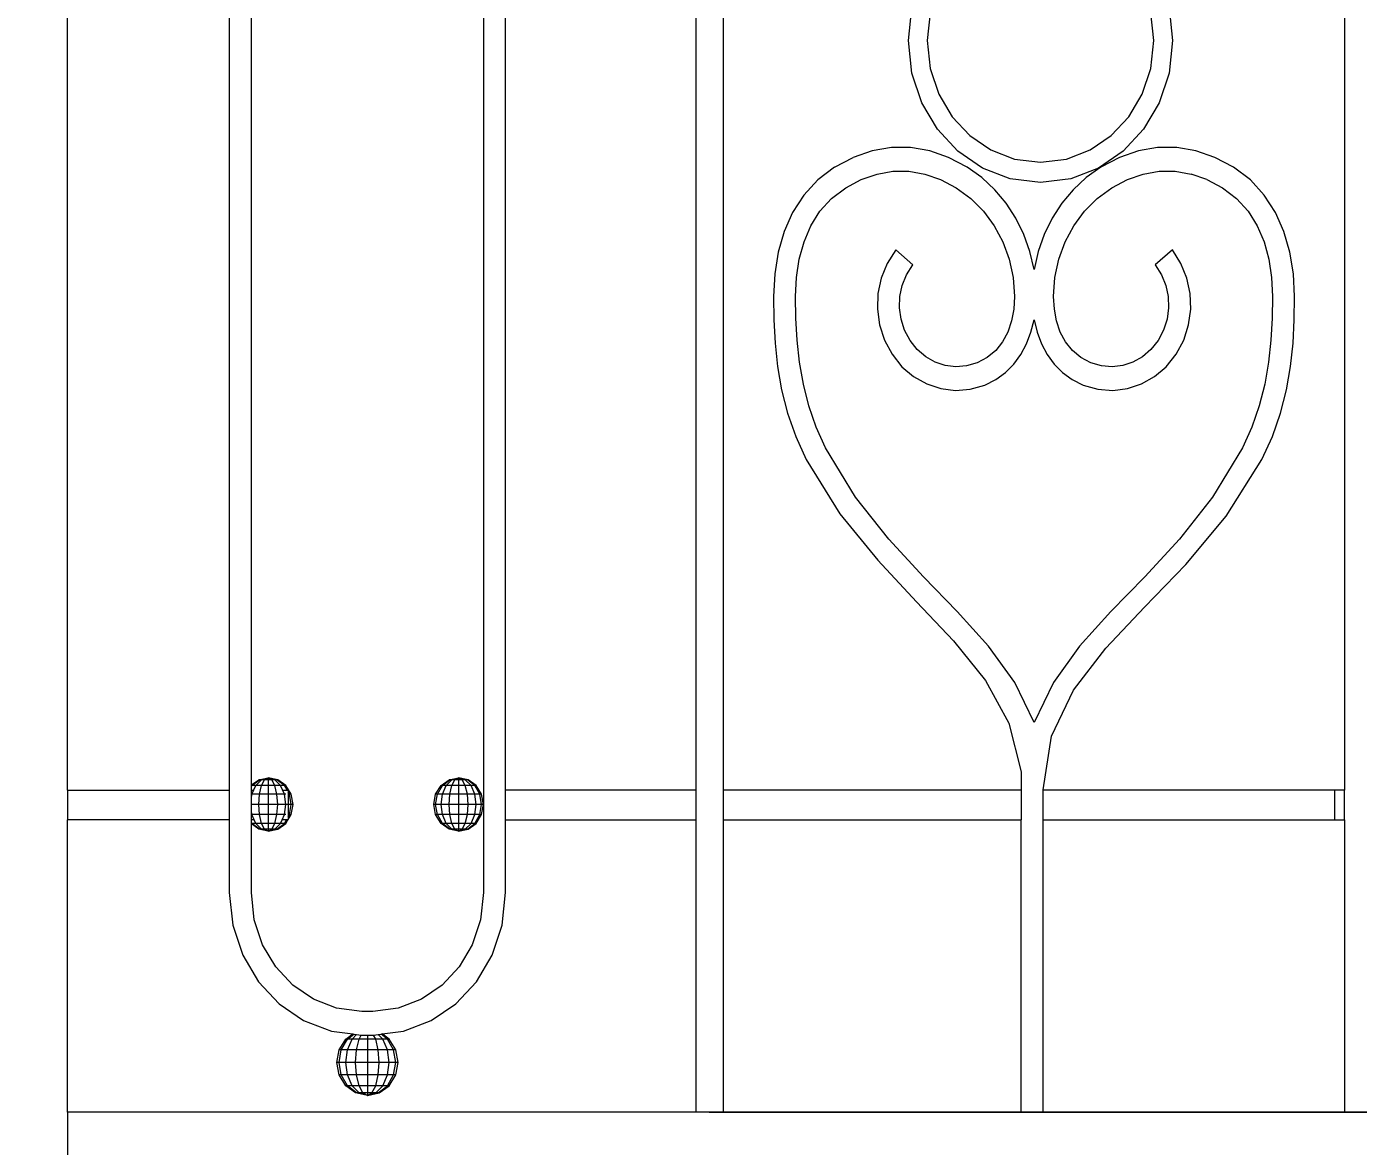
# Model space of a CAD drawing. Header units: millimetres. Extents: x 1832547 to 2001569, y -558009 to -417808.
# Drawn here: x 1914503.9 to 1914959.8, y -552541 to -552157.8 of the extents above; entities that cross this region are included whole.
import ezdxf

# ---------------------------------------------------------------- set-up
doc = ezdxf.new("R2010")
doc.units = ezdxf.units.MM
doc.header["$MEASUREMENT"] = 0
doc.layers.get('0').update_dxf_attribs({"linetype": 'CONTINUOUS'})
doc.layers.get('DEFPOINTS').update_dxf_attribs({"linetype": 'CONTINUOUS'})
doc.layers.add('CA.dim 08', color=8, linetype='CONTINUOUS', lineweight=13)
doc.layers.add('CA_manh 08', color=8, linetype='CONTINUOUS', lineweight=9)
doc.styles.get("Standard").update_dxf_attribs({"font": 'roman.shx'})
doc.dimstyles.new('CA 70', dxfattribs={"dimscale": 0.7, "dimtxt": 220, "dimasz": 60, "dimexe": 160, "dimexo": 0, "dimgap": 30, "dimtad": 1, "dimdec": 0, "dimrnd": 5, "dimzin": 0, "dimdsep": 46, "dimtxsty": 'Standard', "dimblk": 'ARCHTICK', "dimcen": 0.09, "dimdle": 160, "dimclrd": 256, "dimclre": 256, "dimclrt": 255, "dimadec": 0, "dimazin": 0, "dimtfac": 1, "dimtdec": 0, "dimtix": 1, "dimtmove": 2, "dimatfit": 3, "dimldrblk": 'DOT', "dimfxl": 600, "dimfxlon": 1, "dimtolj": 1, "dimtzin": 0, "dimarcsym": 0})

# ---------------------------------------------------------------- blocks, each defined once
blk = doc.blocks.new('_ArchTick')
at = {"color": 1, "linetype": 'ByBlock', "const_width": 0.15}
blk.add_lwpolyline([(-0.5, -0.5), (0.5, 0.5)], dxfattribs=at)
blk = doc.blocks.new('*D475')
at = {"layer": 'CA.dim 08', "lineweight": -2, "transparency": 16777216}
for p, q in [((1912124.45, -551787.24), (1912124.45, -552811.24)), ((1912544.45, -551899.24), (1912012.45, -551899.24)), ((1912502.02, -552699.24), (1912012.45, -552699.24))]:
    blk.add_line(p, q, dxfattribs=at)
at = {"layer": 'DEFPOINTS', "color": 0, "transparency": 16777216}
for p in [(1917028.56, -551899.24), (1912124.45, -552699.24), (1912502.02, -552699.24)]:
    blk.add_point(p, dxfattribs=at)
at = {"layer": 'CA.dim 08', "lineweight": -2, "transparency": 16777216, "xscale": 42, "yscale": 42, "zscale": 42}
for p, rotation in [((1912124.45, -551899.24), 90), ((1912124.45, -552699.24), 270)]:
    blk.add_blockref('_ArchTick', p, dxfattribs=dict(at, rotation=rotation))
at = {"layer": 'CA.dim 08', "color": 255, "transparency": 16777216, "insert": (1912026.45, -552299.24), "char_height": 154, "attachment_point": 5, "rotation": 90}
blk.add_mtext('\\A1;800', dxfattribs=at)
blk = doc.blocks.new('_DOT')
at = {"color": 1, "linetype": 'ByBlock'}
blk.add_line((-0.5, 0), (-1, 0), dxfattribs=at)
at = {"color": 1, "linetype": 'ByBlock', "const_width": 0.5}
blk.add_lwpolyline([(-0.25, 0, 1), (0.25, 0, 1)], format="xyb", close=True, dxfattribs=at)

msp = doc.modelspace()

# ---------------------------------------------------------------- linework, layer by layer
at = {"layer": 'CA_manh 08'}
for p, q in [((1914517.83, -552419.08), (1914517.83, -551906.81)), ((1914573.25, -551906.81), (1914573.25, -552419.08)), ((1914580.82, -552417.31), (1914580.82, -551907.42)), ((1914660.27, -551907.78), (1914660.27, -552423.97)), ((1914667.84, -552419.08), (1914667.84, -551906.81)), ((1914733, -551906.81), (1914733, -552419.08)), ((1914742.46, -552419.08), (1914742.46, -551906.81)), ((1914955.08, -551906.81), (1914955.08, -552419.08)), ((1914805.76, -552162.56), (1914806.95, -552151.43)), ((1914895, -552151.43), (1914896.19, -552162.56)), ((1914813.23, -552153.02), (1914812.2, -552162.56)), ((1914889.75, -552162.56), (1914888.72, -552153.02)), ((1914806.95, -552173.69), (1914805.76, -552162.56)), ((1914812.2, -552162.56), (1914813.23, -552172.1)), ((1914888.72, -552172.1), (1914889.75, -552162.56)), ((1914896.19, -552162.56), (1914895, -552173.69)), ((1914810.36, -552183.91), (1914806.95, -552173.69)), ((1914813.23, -552172.1), (1914816.15, -552180.87)), ((1914885.8, -552180.87), (1914888.72, -552172.1)), ((1914895, -552173.69), (1914891.59, -552183.91)), ((1914816.15, -552180.87), (1914820.73, -552188.6)), ((1914881.22, -552188.6), (1914885.8, -552180.87)), ((1914815.7, -552192.93), (1914810.36, -552183.91)), ((1914891.59, -552183.91), (1914886.25, -552192.93)), ((1914820.73, -552188.6), (1914826.73, -552195.05)), ((1914875.22, -552195.05), (1914881.22, -552188.6)), ((1914822.7, -552200.45), (1914815.7, -552192.93)), ((1914826.73, -552195.05), (1914833.93, -552199.97)), ((1914868.02, -552199.97), (1914875.22, -552195.05)), ((1914886.25, -552192.93), (1914879.25, -552200.45)), ((1914793.35, -552200.31), (1914786.86, -552202.54)), ((1914799.91, -552199.19), (1914793.35, -552200.31)), ((1914806.49, -552199.19), (1914799.91, -552199.19)), ((1914813.05, -552200.31), (1914806.49, -552199.19)), ((1914819.53, -552202.54), (1914813.05, -552200.31)), ((1914831.1, -552206.19), (1914822.7, -552200.45)), ((1914833.93, -552199.97), (1914842.09, -552203.11)), ((1914859.86, -552203.11), (1914868.02, -552199.97)), ((1914879.25, -552200.45), (1914870.85, -552206.19)), ((1914884.49, -552200.31), (1914878, -552202.54)), ((1914891.05, -552199.19), (1914884.49, -552200.31)), ((1914897.63, -552199.19), (1914891.05, -552199.19)), ((1914904.19, -552200.31), (1914897.63, -552199.19)), ((1914910.67, -552202.54), (1914904.19, -552200.31)), ((1914780.49, -552205.89), (1914774.71, -552210.26)), ((1914780.49, -552205.89), (1914786.86, -552202.54)), ((1914825.91, -552205.89), (1914819.53, -552202.54)), ((1914830.87, -552209.44), (1914825.91, -552205.89)), ((1914840.61, -552209.84), (1914831.1, -552206.19)), ((1914842.09, -552203.11), (1914850.97, -552204.21)), ((1914850.97, -552204.21), (1914859.86, -552203.11)), ((1914870.85, -552206.19), (1914861.34, -552209.84)), ((1914871.63, -552205.89), (1914866.66, -552209.44)), ((1914878, -552202.54), (1914871.63, -552205.89)), ((1914917.05, -552205.89), (1914910.67, -552202.54)), ((1914922.83, -552210.26), (1914917.05, -552205.89)), ((1914774.71, -552210.26), (1914769.93, -552215.46)), ((1914784.28, -552212.93), (1914789.62, -552210.11)), ((1914789.62, -552210.11), (1914795.03, -552208.23)), ((1914795.03, -552208.23), (1914800.47, -552207.29)), ((1914800.47, -552207.29), (1914805.93, -552207.29)), ((1914805.93, -552207.29), (1914811.38, -552208.23)), ((1914811.38, -552208.23), (1914816.78, -552210.11)), ((1914816.78, -552210.11), (1914822.12, -552212.93)), ((1914835.32, -552213.58), (1914830.87, -552209.44)), ((1914850.97, -552211.13), (1914840.61, -552209.84)), ((1914861.34, -552209.84), (1914850.97, -552211.13)), ((1914866.66, -552209.44), (1914862.21, -552213.58)), ((1914875.42, -552212.93), (1914880.75, -552210.11)), ((1914880.75, -552210.11), (1914886.16, -552208.23)), ((1914886.16, -552208.23), (1914891.6, -552207.29)), ((1914891.6, -552207.29), (1914897.06, -552207.29)), ((1914897.06, -552207.29), (1914902.51, -552208.23)), ((1914907.92, -552210.11), (1914902.51, -552208.23)), ((1914907.92, -552210.11), (1914913.26, -552212.93)), ((1914927.61, -552215.46), (1914922.83, -552210.26)), ((1914769.93, -552215.46), (1914766.11, -552221.38)), ((1914779.43, -552216.6), (1914784.28, -552212.93)), ((1914822.12, -552212.93), (1914827.12, -552216.6)), ((1914839.23, -552218.25), (1914835.32, -552213.58)), ((1914862.21, -552213.58), (1914858.31, -552218.25)), ((1914870.41, -552216.6), (1914875.42, -552212.93)), ((1914913.26, -552212.93), (1914918.1, -552216.6)), ((1914931.43, -552221.38), (1914927.61, -552215.46)), ((1914775.48, -552220.98), (1914779.43, -552216.6)), ((1914827.12, -552216.6), (1914831.49, -552220.98)), ((1914842.56, -552223.37), (1914839.23, -552218.25)), ((1914858.31, -552218.25), (1914854.98, -552223.37)), ((1914866.05, -552220.98), (1914870.41, -552216.6)), ((1914918.1, -552216.6), (1914922.06, -552220.98)), ((1914766.11, -552221.38), (1914763.21, -552227.92)), ((1914772.35, -552225.96), (1914775.48, -552220.98)), ((1914831.49, -552220.98), (1914835.17, -552225.96)), ((1914845.28, -552228.89), (1914842.56, -552223.37)), ((1914854.98, -552223.37), (1914852.26, -552228.89)), ((1914862.36, -552225.96), (1914866.05, -552220.98)), ((1914922.06, -552220.98), (1914925.18, -552225.96)), ((1914934.33, -552227.92), (1914931.43, -552221.38)), ((1914763.21, -552227.92), (1914761.18, -552234.96)), ((1914770.01, -552231.47), (1914772.35, -552225.96)), ((1914835.17, -552225.96), (1914838.12, -552231.45)), ((1914847.36, -552234.75), (1914845.28, -552228.89)), ((1914852.26, -552228.89), (1914850.18, -552234.75)), ((1914859.42, -552231.45), (1914862.36, -552225.96)), ((1914925.18, -552225.96), (1914927.52, -552231.47)), ((1914936.36, -552234.96), (1914934.33, -552227.92)), ((1914768.4, -552237.4), (1914770.01, -552231.47)), ((1914838.12, -552231.45), (1914840.28, -552237.37)), ((1914857.25, -552237.37), (1914859.42, -552231.45)), ((1914927.52, -552231.47), (1914929.14, -552237.4)), ((1914761.18, -552234.96), (1914759.98, -552242.4)), ((1914767.46, -552243.66), (1914768.4, -552237.4)), ((1914801.41, -552234.17), (1914798.47, -552238.8)), ((1914807.26, -552239.32), (1914801.41, -552234.17)), ((1914840.28, -552237.37), (1914841.61, -552243.62)), ((1914848.77, -552240.87), (1914847.36, -552234.75)), ((1914850.18, -552234.75), (1914848.77, -552240.87)), ((1914855.92, -552243.62), (1914857.25, -552237.37)), ((1914896.13, -552234.17), (1914890.28, -552239.32)), ((1914899.07, -552238.8), (1914896.13, -552234.17)), ((1914929.14, -552237.4), (1914930.08, -552243.66)), ((1914937.55, -552242.4), (1914936.36, -552234.96)), ((1914759.98, -552242.4), (1914759.57, -552250.11)), ((1914798.47, -552238.8), (1914796.44, -552243.83)), ((1914803.65, -552246.32), (1914805.13, -552242.68)), ((1914805.13, -552242.68), (1914807.26, -552239.32)), ((1914890.28, -552239.32), (1914892.41, -552242.68)), ((1914892.41, -552242.68), (1914893.88, -552246.32)), ((1914901.09, -552243.83), (1914899.07, -552238.8)), ((1914937.97, -552250.11), (1914937.55, -552242.4)), ((1914767.14, -552250.17), (1914767.46, -552243.66)), ((1914796.44, -552243.83), (1914795.33, -552249.12)), ((1914802.84, -552250.15), (1914803.65, -552246.32)), ((1914841.61, -552243.62), (1914842.06, -552250.1)), ((1914855.47, -552250.1), (1914855.92, -552243.62)), ((1914893.88, -552246.32), (1914894.69, -552250.15)), ((1914902.21, -552249.12), (1914901.09, -552243.83)), ((1914930.08, -552243.66), (1914930.4, -552250.17)), ((1914759.57, -552250.11), (1914759.67, -552258.13)), ((1914767.24, -552257.6), (1914767.14, -552250.17)), ((1914795.33, -552249.12), (1914795.14, -552254.52)), ((1914802.69, -552254.05), (1914802.84, -552250.15)), ((1914842.06, -552250.1), (1914841.81, -552254.43)), ((1914855.72, -552254.43), (1914855.47, -552250.1)), ((1914894.69, -552250.15), (1914894.84, -552254.05)), ((1914902.4, -552254.52), (1914902.21, -552249.12)), ((1914930.4, -552250.17), (1914930.3, -552257.6)), ((1914937.87, -552258.13), (1914937.97, -552250.11)), ((1914795.14, -552254.52), (1914795.87, -552259.88)), ((1914803.22, -552257.94), (1914802.69, -552254.05)), ((1914841.81, -552254.43), (1914841.05, -552258.51)), ((1914856.49, -552258.51), (1914855.72, -552254.43)), ((1914894.84, -552254.05), (1914894.32, -552257.94)), ((1914901.66, -552259.88), (1914902.4, -552254.52)), ((1914759.67, -552258.13), (1914760.09, -552266.13)), ((1914767.66, -552265.11), (1914767.24, -552257.6)), ((1914795.87, -552259.88), (1914797.53, -552265.07)), ((1914804.42, -552261.7), (1914803.22, -552257.94)), ((1914841.05, -552258.51), (1914839.77, -552262.29)), ((1914847.7, -552262.33), (1914848.77, -552258.13)), ((1914848.77, -552258.13), (1914849.83, -552262.33)), ((1914857.76, -552262.29), (1914856.49, -552258.51)), ((1914894.32, -552257.94), (1914893.11, -552261.7)), ((1914900, -552265.07), (1914901.66, -552259.88)), ((1914930.3, -552257.6), (1914929.87, -552265.11)), ((1914937.44, -552266.13), (1914937.87, -552258.13)), ((1914768.48, -552272.64), (1914767.66, -552265.11)), ((1914797.53, -552265.07), (1914800.14, -552269.93)), ((1914806.31, -552265.22), (1914804.42, -552261.7)), ((1914808.77, -552268.29), (1914806.31, -552265.22)), ((1914837.97, -552265.68), (1914835.64, -552268.61)), ((1914839.77, -552262.29), (1914837.97, -552265.68)), ((1914846.19, -552266.3), (1914847.7, -552262.33)), ((1914849.83, -552262.33), (1914851.35, -552266.3)), ((1914859.56, -552265.68), (1914857.76, -552262.29)), ((1914861.9, -552268.61), (1914859.56, -552265.68)), ((1914891.23, -552265.22), (1914888.76, -552268.29)), ((1914893.11, -552261.7), (1914891.23, -552265.22)), ((1914897.4, -552269.93), (1914900, -552265.07)), ((1914929.87, -552265.11), (1914929.05, -552272.64)), ((1914760.09, -552266.13), (1914760.95, -552274.12)), ((1914800.14, -552269.93), (1914803.55, -552274.17)), ((1914811.67, -552270.75), (1914808.77, -552268.29)), ((1914835.64, -552268.61), (1914832.76, -552271.02)), ((1914841.83, -552273.27), (1914844.23, -552269.96)), ((1914844.23, -552269.96), (1914846.19, -552266.3)), ((1914851.35, -552266.3), (1914853.3, -552269.96)), ((1914853.3, -552269.96), (1914855.7, -552273.27)), ((1914864.78, -552271.02), (1914861.9, -552268.61)), ((1914888.76, -552268.29), (1914885.87, -552270.75)), ((1914893.99, -552274.17), (1914897.4, -552269.93)), ((1914936.59, -552274.12), (1914937.44, -552266.13)), ((1914760.95, -552274.12), (1914762.34, -552282.1)), ((1914769.79, -552280.14), (1914768.48, -552272.64)), ((1914803.55, -552274.17), (1914807.55, -552277.57)), ((1914814.89, -552272.58), (1914811.67, -552270.75)), ((1914818.36, -552273.72), (1914814.89, -552272.58)), ((1914821.99, -552274.17), (1914818.36, -552273.72)), ((1914825.67, -552273.88), (1914821.99, -552274.17)), ((1914829.33, -552272.83), (1914825.67, -552273.88)), ((1914832.76, -552271.02), (1914829.33, -552272.83)), ((1914838.99, -552276.17), (1914841.83, -552273.27)), ((1914855.7, -552273.27), (1914858.55, -552276.17)), ((1914868.21, -552272.83), (1914864.78, -552271.02)), ((1914871.86, -552273.88), (1914868.21, -552272.83)), ((1914875.55, -552274.17), (1914871.86, -552273.88)), ((1914879.17, -552273.72), (1914875.55, -552274.17)), ((1914882.64, -552272.58), (1914879.17, -552273.72)), ((1914885.87, -552270.75), (1914882.64, -552272.58)), ((1914889.98, -552277.57), (1914893.99, -552274.17)), ((1914929.05, -552272.64), (1914927.75, -552280.14)), ((1914935.19, -552282.1), (1914936.59, -552274.12)), ((1914807.55, -552277.57), (1914812.02, -552280.08)), ((1914831.97, -552280.45), (1914835.7, -552278.58)), ((1914835.7, -552278.58), (1914838.99, -552276.17)), ((1914858.55, -552276.17), (1914861.84, -552278.58)), ((1914861.84, -552278.58), (1914865.56, -552280.45)), ((1914885.51, -552280.08), (1914889.98, -552277.57)), ((1914762.34, -552282.1), (1914764.38, -552290.06)), ((1914771.65, -552287.56), (1914769.79, -552280.14)), ((1914812.02, -552280.08), (1914816.83, -552281.67)), ((1914816.83, -552281.67), (1914821.84, -552282.29)), ((1914821.84, -552282.29), (1914826.93, -552281.9)), ((1914826.93, -552281.9), (1914831.97, -552280.45)), ((1914865.56, -552280.45), (1914870.6, -552281.9)), ((1914870.6, -552281.9), (1914875.69, -552282.29)), ((1914875.69, -552282.29), (1914880.71, -552281.67)), ((1914880.71, -552281.67), (1914885.51, -552280.08)), ((1914927.75, -552280.14), (1914925.88, -552287.56)), ((1914933.16, -552290.06), (1914935.19, -552282.1)), ((1914774.16, -552294.85), (1914771.65, -552287.56)), ((1914925.88, -552287.56), (1914923.38, -552294.85)), ((1914764.38, -552290.06), (1914767.16, -552298)), ((1914930.38, -552298), (1914933.16, -552290.06)), ((1914777.39, -552301.97), (1914774.16, -552294.85)), ((1914923.38, -552294.85), (1914920.14, -552301.97)), ((1914767.16, -552298), (1914770.78, -552305.93)), ((1914787.62, -552318.76), (1914777.39, -552301.97)), ((1914920.14, -552301.97), (1914909.92, -552318.76)), ((1914926.75, -552305.93), (1914930.38, -552298)), ((1914770.78, -552305.93), (1914782.28, -552324.48)), ((1914914.58, -552325.31), (1914926.75, -552305.93)), ((1914799.01, -552333.21), (1914787.62, -552318.76)), ((1914909.92, -552318.76), (1914898.52, -552333.21)), ((1914782.28, -552324.48), (1914795.24, -552340.39)), ((1914900.77, -552341.81), (1914914.58, -552325.31)), ((1914810.88, -552346.05), (1914799.01, -552333.21)), ((1914898.52, -552333.21), (1914886.66, -552346.05)), ((1914795.24, -552340.39), (1914808.57, -552354.58)), ((1914886.6, -552356.51), (1914900.77, -552341.81)), ((1914822.49, -552358), (1914810.88, -552346.05)), ((1914886.66, -552346.05), (1914875.04, -552358)), ((1914808.57, -552354.58), (1914821.22, -552367.98)), ((1914873.36, -552370.49), (1914886.6, -552356.51)), ((1914833.15, -552369.81), (1914822.49, -552358)), ((1914875.04, -552358), (1914864.38, -552369.81)), ((1914821.22, -552367.98), (1914832.1, -552381.53)), ((1914842.15, -552382.21), (1914833.15, -552369.81)), ((1914864.38, -552369.81), (1914855.39, -552382.21)), ((1914862.3, -552384.84), (1914873.36, -552370.49)), ((1914832.1, -552381.53), (1914840.15, -552396.15)), ((1914848.77, -552395.92), (1914842.15, -552382.21)), ((1914855.39, -552382.21), (1914848.77, -552395.92)), ((1914854.72, -552400.63), (1914862.3, -552384.84)), ((1914840.15, -552396.15), (1914844.31, -552412.77)), ((1914851.87, -552418.94), (1914854.72, -552400.63)), ((1914580.82, -552417.31), (1914583.31, -552415.52)), ((1914581.01, -552417.5), (1914583.56, -552415.52)), ((1914582.32, -552417.5), (1914584.27, -552415.52)), ((1914583.31, -552415.52), (1914586.57, -552414.83)), ((1914583.56, -552415.52), (1914583.31, -552415.52)), ((1914583.56, -552415.52), (1914586.57, -552414.83)), ((1914584.27, -552415.52), (1914583.56, -552415.52)), ((1914584.27, -552415.52), (1914586.57, -552414.83)), ((1914585.32, -552415.52), (1914584.27, -552415.52)), ((1914584.27, -552417.5), (1914585.32, -552415.52)), ((1914585.32, -552415.52), (1914586.57, -552414.83)), ((1914586.57, -552415.52), (1914585.32, -552415.52)), ((1914586.57, -552414.83), (1914586.57, -552415.52)), ((1914589.83, -552415.52), (1914586.57, -552414.83)), ((1914589.58, -552415.52), (1914586.57, -552414.83)), ((1914588.87, -552415.52), (1914586.57, -552414.83)), ((1914587.82, -552415.52), (1914586.57, -552414.83)), ((1914587.82, -552415.52), (1914586.57, -552415.52)), ((1914586.57, -552415.52), (1914586.57, -552417.5)), ((1914588.87, -552415.52), (1914587.82, -552415.52)), ((1914588.87, -552417.5), (1914587.82, -552415.52)), ((1914589.58, -552415.52), (1914588.87, -552415.52)), ((1914590.83, -552417.5), (1914588.87, -552415.52)), ((1914589.58, -552415.52), (1914589.83, -552415.52)), ((1914592.13, -552417.5), (1914589.58, -552415.52)), ((1914592.59, -552417.5), (1914589.83, -552415.52)), ((1914645.74, -552417.5), (1914648.5, -552415.52)), ((1914646.19, -552417.5), (1914648.75, -552415.52)), ((1914647.5, -552417.5), (1914649.45, -552415.52)), ((1914648.5, -552415.52), (1914651.76, -552414.83)), ((1914648.75, -552415.52), (1914648.5, -552415.52)), ((1914648.75, -552415.52), (1914651.76, -552414.83)), ((1914649.45, -552415.52), (1914648.75, -552415.52)), ((1914649.45, -552415.52), (1914651.76, -552414.83)), ((1914650.51, -552415.52), (1914649.45, -552415.52)), ((1914649.45, -552417.5), (1914650.51, -552415.52)), ((1914650.51, -552415.52), (1914651.76, -552414.83)), ((1914651.76, -552415.52), (1914650.51, -552415.52)), ((1914651.76, -552414.83), (1914651.76, -552415.52)), ((1914655.01, -552415.52), (1914651.76, -552414.83)), ((1914654.77, -552415.52), (1914651.76, -552414.83)), ((1914654.06, -552415.52), (1914651.76, -552414.83)), ((1914653, -552415.52), (1914651.76, -552414.83)), ((1914653, -552415.52), (1914651.76, -552415.52)), ((1914651.76, -552415.52), (1914651.76, -552417.5)), ((1914654.06, -552415.52), (1914653, -552415.52)), ((1914654.06, -552417.5), (1914653, -552415.52)), ((1914654.77, -552415.52), (1914654.06, -552415.52)), ((1914656.01, -552417.5), (1914654.06, -552415.52)), ((1914654.77, -552415.52), (1914655.01, -552415.52)), ((1914657.32, -552417.5), (1914654.77, -552415.52)), ((1914657.78, -552417.5), (1914655.01, -552415.52)), ((1914844.31, -552412.77), (1914844.31, -552419.08)), ((1914517.83, -552419.08), (1914573.25, -552419.08)), ((1914517.83, -552419.08), (1914517.83, -552429.24)), ((1914573.25, -552419.08), (1914573.25, -552429.24)), ((1914580.82, -552417.5), (1914580.82, -552417.31)), ((1914581.01, -552417.5), (1914580.82, -552417.5)), ((1914580.82, -552417.84), (1914581.01, -552417.5)), ((1914580.82, -552417.84), (1914580.82, -552417.5)), ((1914580.82, -552419.08), (1914580.82, -552417.84)), ((1914580.82, -552419.08), (1914581.5, -552419.08)), ((1914580.82, -552420.47), (1914580.82, -552419.08)), ((1914581.01, -552420.47), (1914580.82, -552420.47)), ((1914580.82, -552421.94), (1914581.01, -552420.47)), ((1914580.82, -552421.94), (1914580.82, -552420.47)), ((1914582.32, -552417.5), (1914581.01, -552417.5)), ((1914581.01, -552420.47), (1914582.32, -552417.5)), ((1914583.56, -552420.47), (1914581.01, -552420.47)), ((1914584.27, -552417.5), (1914582.32, -552417.5)), ((1914583.31, -552423.97), (1914583.56, -552420.47)), ((1914583.56, -552420.47), (1914584.27, -552417.5)), ((1914586.57, -552420.47), (1914583.56, -552420.47)), ((1914586.57, -552417.5), (1914584.27, -552417.5)), ((1914588.87, -552417.5), (1914586.57, -552417.5)), ((1914586.57, -552417.5), (1914586.57, -552420.47)), ((1914589.58, -552420.47), (1914586.57, -552420.47)), ((1914586.57, -552420.47), (1914586.57, -552423.97)), ((1914590.83, -552417.5), (1914588.87, -552417.5)), ((1914589.58, -552420.47), (1914588.87, -552417.5)), ((1914592.13, -552420.47), (1914589.58, -552420.47)), ((1914589.83, -552423.97), (1914589.58, -552420.47)), ((1914592.13, -552417.5), (1914590.83, -552417.5)), ((1914592.13, -552420.47), (1914590.83, -552417.5)), ((1914591.64, -552419.08), (1914593.04, -552419.08)), ((1914592.59, -552417.5), (1914592.13, -552417.5)), ((1914593.04, -552419.08), (1914592.13, -552417.5)), ((1914592.66, -552420.47), (1914592.13, -552420.47)), ((1914592.59, -552423.97), (1914592.13, -552420.47)), ((1914594.44, -552420.47), (1914592.59, -552417.5)), ((1914593.04, -552419.08), (1914593.43, -552419.08)), ((1914593.43, -552419.08), (1914593.43, -552419.76)), ((1914593.84, -552420.47), (1914593.43, -552419.76)), ((1914593.43, -552419.76), (1914593.43, -552420.47)), ((1914593.84, -552420.47), (1914593.43, -552420.47)), ((1914593.43, -552420.47), (1914593.43, -552423.97)), ((1914594.44, -552420.47), (1914593.84, -552420.47)), ((1914594.44, -552423.97), (1914593.84, -552420.47)), ((1914595.08, -552423.97), (1914594.44, -552420.47)), ((1914643.24, -552423.97), (1914643.89, -552420.47)), ((1914643.89, -552420.47), (1914645.74, -552417.5)), ((1914644.49, -552420.47), (1914643.89, -552420.47)), ((1914643.89, -552423.97), (1914644.49, -552420.47)), ((1914644.49, -552420.47), (1914646.19, -552417.5)), ((1914646.19, -552420.47), (1914644.49, -552420.47)), ((1914646.19, -552417.5), (1914645.74, -552417.5)), ((1914645.74, -552423.97), (1914646.19, -552420.47)), ((1914647.5, -552417.5), (1914646.19, -552417.5)), ((1914646.19, -552420.47), (1914647.5, -552417.5)), ((1914648.75, -552420.47), (1914646.19, -552420.47)), ((1914649.45, -552417.5), (1914647.5, -552417.5)), ((1914648.5, -552423.97), (1914648.75, -552420.47)), ((1914648.75, -552420.47), (1914649.45, -552417.5)), ((1914651.76, -552420.47), (1914648.75, -552420.47)), ((1914651.76, -552417.5), (1914649.45, -552417.5)), ((1914654.06, -552417.5), (1914651.76, -552417.5)), ((1914651.76, -552417.5), (1914651.76, -552420.47)), ((1914654.77, -552420.47), (1914651.76, -552420.47)), ((1914651.76, -552420.47), (1914651.76, -552423.97)), ((1914656.01, -552417.5), (1914654.06, -552417.5)), ((1914654.77, -552420.47), (1914654.06, -552417.5)), ((1914657.32, -552420.47), (1914654.77, -552420.47)), ((1914655.01, -552423.97), (1914654.77, -552420.47)), ((1914657.32, -552417.5), (1914656.01, -552417.5)), ((1914657.32, -552420.47), (1914656.01, -552417.5)), ((1914657.78, -552417.5), (1914657.32, -552417.5)), ((1914659.02, -552420.47), (1914657.32, -552417.5)), ((1914659.02, -552420.47), (1914657.32, -552420.47)), ((1914657.78, -552423.97), (1914657.32, -552420.47)), ((1914659.62, -552420.47), (1914657.78, -552417.5)), ((1914659.62, -552420.47), (1914659.02, -552420.47)), ((1914659.62, -552423.97), (1914659.02, -552420.47)), ((1914660.27, -552423.97), (1914659.62, -552420.47)), ((1914733, -552419.08), (1914667.84, -552419.08)), ((1914667.84, -552429.24), (1914667.84, -552419.08)), ((1914733, -552419.08), (1914733, -552429.24)), ((1914844.31, -552419.08), (1914742.46, -552419.08)), ((1914742.46, -552429.24), (1914742.46, -552419.08)), ((1914844.31, -552419.08), (1914844.31, -552429.24)), ((1914851.87, -552419.08), (1914851.87, -552418.94)), ((1914951.65, -552419.08), (1914851.87, -552419.08)), ((1914851.87, -552429.24), (1914851.87, -552419.08)), ((1914955.08, -552419.08), (1914951.65, -552419.08)), ((1914951.65, -552419.08), (1914951.65, -552429.24)), ((1914955.08, -552429.24), (1914955.08, -552419.08)), ((1914580.82, -552423.97), (1914580.82, -552421.94)), ((1914583.31, -552423.97), (1914580.82, -552423.97)), ((1914580.82, -552426), (1914580.82, -552423.97)), ((1914586.57, -552423.97), (1914583.31, -552423.97)), ((1914583.56, -552427.47), (1914583.31, -552423.97)), ((1914589.83, -552423.97), (1914586.57, -552423.97)), ((1914586.57, -552423.97), (1914586.57, -552427.47)), ((1914589.58, -552427.47), (1914589.83, -552423.97)), ((1914592.59, -552423.97), (1914589.83, -552423.97)), ((1914592.13, -552427.47), (1914592.59, -552423.97)), ((1914593.43, -552423.97), (1914592.59, -552423.97)), ((1914594.44, -552423.97), (1914593.43, -552423.97)), ((1914593.43, -552423.97), (1914593.43, -552427.47)), ((1914593.84, -552427.47), (1914594.44, -552423.97)), ((1914595.08, -552423.97), (1914594.44, -552423.97)), ((1914594.44, -552427.47), (1914595.08, -552423.97)), ((1914643.89, -552423.97), (1914643.24, -552423.97)), ((1914643.89, -552427.47), (1914643.24, -552423.97)), ((1914645.74, -552423.97), (1914643.89, -552423.97)), ((1914644.49, -552427.47), (1914643.89, -552423.97)), ((1914648.5, -552423.97), (1914645.74, -552423.97)), ((1914646.19, -552427.47), (1914645.74, -552423.97)), ((1914651.76, -552423.97), (1914648.5, -552423.97)), ((1914648.75, -552427.47), (1914648.5, -552423.97)), ((1914655.01, -552423.97), (1914651.76, -552423.97)), ((1914651.76, -552423.97), (1914651.76, -552427.47)), ((1914654.77, -552427.47), (1914655.01, -552423.97)), ((1914657.78, -552423.97), (1914655.01, -552423.97)), ((1914657.32, -552427.47), (1914657.78, -552423.97)), ((1914659.62, -552423.97), (1914657.78, -552423.97)), ((1914659.02, -552427.47), (1914659.62, -552423.97)), ((1914660.27, -552423.97), (1914659.62, -552423.97)), ((1914659.62, -552427.47), (1914660.27, -552423.97)), ((1914660.27, -552423.97), (1914660.27, -552454.11)), ((1914517.83, -552529.24), (1914517.83, -552429.24)), ((1914573.25, -552429.24), (1914517.83, -552429.24)), ((1914573.25, -552429.24), (1914573.25, -552454.15)), ((1914581.01, -552427.47), (1914580.82, -552426)), ((1914580.82, -552427.47), (1914580.82, -552426)), ((1914581.01, -552427.47), (1914580.82, -552427.47)), ((1914580.82, -552429.24), (1914580.82, -552427.47)), ((1914581.77, -552429.24), (1914580.82, -552429.24)), ((1914580.82, -552430.1), (1914580.82, -552429.24)), ((1914583.56, -552427.47), (1914581.01, -552427.47)), ((1914581.77, -552429.24), (1914581.01, -552427.47)), ((1914582.32, -552430.44), (1914581.77, -552429.24)), ((1914586.57, -552427.47), (1914583.56, -552427.47)), ((1914584.27, -552430.44), (1914583.56, -552427.47)), ((1914589.58, -552427.47), (1914586.57, -552427.47)), ((1914586.57, -552427.47), (1914586.57, -552430.44)), ((1914588.87, -552430.44), (1914589.58, -552427.47)), ((1914592.13, -552427.47), (1914589.58, -552427.47)), ((1914590.83, -552430.44), (1914591.36, -552429.24)), ((1914591.36, -552429.24), (1914592.13, -552427.47)), ((1914592.82, -552429.24), (1914591.36, -552429.24)), ((1914592.66, -552427.47), (1914592.13, -552427.47)), ((1914592.13, -552430.44), (1914592.82, -552429.24)), ((1914592.59, -552430.44), (1914593.33, -552429.24)), ((1914593.33, -552429.24), (1914592.82, -552429.24)), ((1914593.33, -552429.24), (1914593.43, -552429.24)), ((1914593.84, -552427.47), (1914593.43, -552427.47)), ((1914593.43, -552429.09), (1914594.44, -552427.47)), ((1914593.43, -552428.18), (1914593.84, -552427.47)), ((1914593.43, -552427.47), (1914593.43, -552428.18)), ((1914593.43, -552428.18), (1914593.43, -552429.09)), ((1914593.43, -552429.24), (1914593.43, -552429.09)), ((1914594.44, -552427.47), (1914593.84, -552427.47)), ((1914644.49, -552427.47), (1914643.89, -552427.47)), ((1914645.74, -552430.44), (1914643.89, -552427.47)), ((1914646.19, -552427.47), (1914644.49, -552427.47)), ((1914646.19, -552430.44), (1914644.49, -552427.47)), ((1914648.75, -552427.47), (1914646.19, -552427.47)), ((1914647.5, -552430.44), (1914646.19, -552427.47)), ((1914651.76, -552427.47), (1914648.75, -552427.47)), ((1914649.45, -552430.44), (1914648.75, -552427.47)), ((1914654.77, -552427.47), (1914651.76, -552427.47)), ((1914651.76, -552427.47), (1914651.76, -552430.44)), ((1914654.06, -552430.44), (1914654.77, -552427.47)), ((1914657.32, -552427.47), (1914654.77, -552427.47)), ((1914656.01, -552430.44), (1914657.32, -552427.47)), ((1914659.02, -552427.47), (1914657.32, -552427.47)), ((1914657.32, -552430.44), (1914659.02, -552427.47)), ((1914657.78, -552430.44), (1914659.62, -552427.47)), ((1914659.62, -552427.47), (1914659.02, -552427.47)), ((1914667.84, -552429.24), (1914733, -552429.24)), ((1914667.84, -552454.15), (1914667.84, -552429.24)), ((1914733, -552429.24), (1914733, -552529.24)), ((1914742.46, -552429.24), (1914844.31, -552429.24)), ((1914742.46, -552529.24), (1914742.46, -552429.24)), ((1914844.31, -552529.24), (1914844.31, -552429.24)), ((1914851.87, -552429.24), (1914951.65, -552429.24)), ((1914851.87, -552529.24), (1914851.87, -552429.24)), ((1914951.65, -552429.24), (1914955.08, -552429.24)), ((1914955.08, -552429.24), (1914955.08, -552529.24)), ((1914581.01, -552430.44), (1914580.82, -552430.1)), ((1914580.82, -552430.44), (1914580.82, -552430.1)), ((1914581.01, -552430.44), (1914580.82, -552430.44)), ((1914580.82, -552430.63), (1914580.82, -552430.44)), ((1914583.31, -552432.42), (1914580.82, -552430.63)), ((1914580.82, -552454.11), (1914580.82, -552430.63)), ((1914582.32, -552430.44), (1914581.01, -552430.44)), ((1914583.56, -552432.42), (1914581.01, -552430.44)), ((1914584.27, -552430.44), (1914582.32, -552430.44)), ((1914584.27, -552432.42), (1914582.32, -552430.44)), ((1914583.56, -552432.42), (1914583.31, -552432.42)), ((1914586.57, -552433.11), (1914583.31, -552432.42)), ((1914584.27, -552432.42), (1914583.56, -552432.42)), ((1914586.57, -552433.11), (1914583.56, -552432.42)), ((1914586.57, -552430.44), (1914584.27, -552430.44)), ((1914585.32, -552432.42), (1914584.27, -552430.44)), ((1914585.32, -552432.42), (1914584.27, -552432.42)), ((1914586.57, -552433.11), (1914584.27, -552432.42)), ((1914586.57, -552432.42), (1914585.32, -552432.42)), ((1914586.57, -552433.11), (1914585.32, -552432.42)), ((1914588.87, -552430.44), (1914586.57, -552430.44)), ((1914586.57, -552430.44), (1914586.57, -552432.42)), ((1914587.82, -552432.42), (1914586.57, -552432.42)), ((1914586.57, -552432.42), (1914586.57, -552433.11)), ((1914586.57, -552433.11), (1914589.83, -552432.42)), ((1914586.57, -552433.11), (1914589.58, -552432.42)), ((1914586.57, -552433.11), (1914588.87, -552432.42)), ((1914586.57, -552433.11), (1914587.82, -552432.42)), ((1914587.82, -552432.42), (1914588.87, -552430.44)), ((1914588.87, -552432.42), (1914587.82, -552432.42)), ((1914590.83, -552430.44), (1914588.87, -552430.44)), ((1914588.87, -552432.42), (1914590.83, -552430.44)), ((1914589.58, -552432.42), (1914588.87, -552432.42)), ((1914589.58, -552432.42), (1914592.13, -552430.44)), ((1914589.83, -552432.42), (1914589.58, -552432.42)), ((1914589.83, -552432.42), (1914592.59, -552430.44)), ((1914592.13, -552430.44), (1914590.83, -552430.44)), ((1914592.13, -552430.44), (1914592.59, -552430.44)), ((1914646.19, -552430.44), (1914645.74, -552430.44)), ((1914648.5, -552432.42), (1914645.74, -552430.44)), ((1914647.5, -552430.44), (1914646.19, -552430.44)), ((1914648.75, -552432.42), (1914646.19, -552430.44)), ((1914649.45, -552430.44), (1914647.5, -552430.44)), ((1914649.45, -552432.42), (1914647.5, -552430.44)), ((1914648.75, -552432.42), (1914648.5, -552432.42)), ((1914651.76, -552433.11), (1914648.5, -552432.42)), ((1914649.45, -552432.42), (1914648.75, -552432.42)), ((1914651.76, -552433.11), (1914648.75, -552432.42)), ((1914651.76, -552430.44), (1914649.45, -552430.44)), ((1914650.51, -552432.42), (1914649.45, -552430.44)), ((1914650.51, -552432.42), (1914649.45, -552432.42)), ((1914651.76, -552433.11), (1914649.45, -552432.42)), ((1914651.76, -552432.42), (1914650.51, -552432.42)), ((1914651.76, -552433.11), (1914650.51, -552432.42)), ((1914654.06, -552430.44), (1914651.76, -552430.44)), ((1914651.76, -552430.44), (1914651.76, -552432.42)), ((1914653, -552432.42), (1914651.76, -552432.42)), ((1914651.76, -552432.42), (1914651.76, -552433.11)), ((1914651.76, -552433.11), (1914655.01, -552432.42)), ((1914651.76, -552433.11), (1914654.77, -552432.42)), ((1914651.76, -552433.11), (1914654.06, -552432.42)), ((1914651.76, -552433.11), (1914653, -552432.42)), ((1914653, -552432.42), (1914654.06, -552430.44)), ((1914654.06, -552432.42), (1914653, -552432.42)), ((1914656.01, -552430.44), (1914654.06, -552430.44)), ((1914654.06, -552432.42), (1914656.01, -552430.44)), ((1914654.77, -552432.42), (1914654.06, -552432.42)), ((1914654.77, -552432.42), (1914657.32, -552430.44)), ((1914655.01, -552432.42), (1914654.77, -552432.42)), ((1914655.01, -552432.42), (1914657.78, -552430.44)), ((1914657.32, -552430.44), (1914656.01, -552430.44)), ((1914657.32, -552430.44), (1914657.78, -552430.44)), ((1914573.25, -552454.15), (1914574.45, -552465.32)), ((1914581.82, -552463.43), (1914580.82, -552454.11)), ((1914660.27, -552454.11), (1914659.27, -552463.43)), ((1914666.64, -552465.32), (1914667.84, -552454.15)), ((1914574.45, -552465.32), (1914577.87, -552475.58)), ((1914584.67, -552471.99), (1914581.82, -552463.43)), ((1914659.27, -552463.43), (1914656.42, -552471.99)), ((1914663.22, -552475.58), (1914666.64, -552465.32)), ((1914589.14, -552479.54), (1914584.67, -552471.99)), ((1914656.42, -552471.99), (1914651.95, -552479.54)), ((1914577.87, -552475.58), (1914583.23, -552484.64)), ((1914595.01, -552485.84), (1914589.14, -552479.54)), ((1914651.95, -552479.54), (1914646.08, -552485.84)), ((1914657.85, -552484.64), (1914663.22, -552475.58)), ((1914583.23, -552484.64), (1914590.27, -552492.19)), ((1914650.82, -552492.19), (1914657.85, -552484.64)), ((1914602.04, -552490.65), (1914595.01, -552485.84)), ((1914646.08, -552485.84), (1914639.05, -552490.65)), ((1914590.27, -552492.19), (1914598.7, -552497.95)), ((1914610.01, -552493.71), (1914602.04, -552490.65)), ((1914618.68, -552494.79), (1914610.01, -552493.71)), ((1914631.08, -552493.71), (1914622.4, -552494.79)), ((1914639.05, -552490.65), (1914631.08, -552493.71)), ((1914642.39, -552497.95), (1914650.82, -552492.19)), ((1914598.7, -552497.95), (1914608.25, -552501.62)), ((1914622.4, -552494.79), (1914618.68, -552494.79)), ((1914632.84, -552501.62), (1914642.39, -552497.95)), ((1914608.25, -552501.62), (1914615.51, -552502.52)), ((1914613.1, -552504.25), (1914615.51, -552502.52)), ((1914613.67, -552504.25), (1914615.84, -552502.56)), ((1914615.28, -552504.25), (1914616.82, -552502.69)), ((1914615.51, -552502.52), (1914615.84, -552502.56)), ((1914615.84, -552502.56), (1914616.82, -552502.69)), ((1914616.82, -552502.69), (1914618.42, -552502.88)), ((1914617.69, -552504.25), (1914618.42, -552502.88)), ((1914618.42, -552502.88), (1914618.65, -552502.91)), ((1914622.43, -552502.91), (1914622.66, -552502.89)), ((1914622.66, -552502.89), (1914624.26, -552502.69)), ((1914623.38, -552504.25), (1914622.66, -552502.89)), ((1914624.26, -552502.69), (1914625.24, -552502.57)), ((1914625.8, -552504.25), (1914624.26, -552502.69)), ((1914625.24, -552502.57), (1914625.57, -552502.52)), ((1914627.41, -552504.25), (1914625.24, -552502.57)), ((1914625.57, -552502.52), (1914632.84, -552501.62)), ((1914627.97, -552504.25), (1914625.57, -552502.52)), ((1914610.82, -552507.91), (1914613.1, -552504.25)), ((1914611.56, -552507.91), (1914613.67, -552504.25)), ((1914613.67, -552504.25), (1914613.1, -552504.25)), ((1914615.28, -552504.25), (1914613.67, -552504.25)), ((1914613.67, -552507.91), (1914615.28, -552504.25)), ((1914617.69, -552504.25), (1914615.28, -552504.25)), ((1914616.82, -552507.91), (1914617.69, -552504.25)), ((1914620.54, -552504.25), (1914617.69, -552504.25)), ((1914618.65, -552502.91), (1914620.54, -552502.91)), ((1914620.54, -552502.91), (1914620.54, -552504.25)), ((1914620.54, -552502.91), (1914622.43, -552502.91)), ((1914623.38, -552504.25), (1914620.54, -552504.25)), ((1914620.54, -552504.25), (1914620.54, -552507.91)), ((1914625.8, -552504.25), (1914623.38, -552504.25)), ((1914624.26, -552507.91), (1914623.38, -552504.25)), ((1914627.41, -552504.25), (1914625.8, -552504.25)), ((1914627.41, -552507.91), (1914625.8, -552504.25)), ((1914627.97, -552504.25), (1914627.41, -552504.25)), ((1914629.51, -552507.91), (1914627.41, -552504.25)), ((1914630.25, -552507.91), (1914627.97, -552504.25)), ((1914610.02, -552512.24), (1914610.82, -552507.91)), ((1914611.56, -552507.91), (1914610.82, -552507.91)), ((1914610.82, -552512.24), (1914611.56, -552507.91)), ((1914613.67, -552507.91), (1914611.56, -552507.91)), ((1914613.1, -552512.24), (1914613.67, -552507.91)), ((1914616.82, -552507.91), (1914613.67, -552507.91)), ((1914616.51, -552512.24), (1914616.82, -552507.91)), ((1914620.54, -552507.91), (1914616.82, -552507.91)), ((1914624.26, -552507.91), (1914620.54, -552507.91)), ((1914620.54, -552507.91), (1914620.54, -552512.24)), ((1914627.41, -552507.91), (1914624.26, -552507.91)), ((1914624.56, -552512.24), (1914624.26, -552507.91)), ((1914629.51, -552507.91), (1914627.41, -552507.91)), ((1914627.97, -552512.24), (1914627.41, -552507.91)), ((1914630.25, -552507.91), (1914629.51, -552507.91)), ((1914630.25, -552512.24), (1914629.51, -552507.91)), ((1914631.05, -552512.24), (1914630.25, -552507.91)), ((1914610.82, -552512.24), (1914610.02, -552512.24)), ((1914610.82, -552516.56), (1914610.02, -552512.24)), ((1914613.1, -552512.24), (1914610.82, -552512.24)), ((1914611.56, -552516.56), (1914610.82, -552512.24)), ((1914611.56, -552516.56), (1914610.82, -552516.56)), ((1914613.1, -552520.22), (1914610.82, -552516.56)), ((1914613.67, -552516.56), (1914611.56, -552516.56)), ((1914613.67, -552520.22), (1914611.56, -552516.56)), ((1914616.51, -552512.24), (1914613.1, -552512.24)), ((1914613.67, -552516.56), (1914613.1, -552512.24)), ((1914616.82, -552516.56), (1914613.67, -552516.56)), ((1914615.28, -552520.22), (1914613.67, -552516.56)), ((1914620.54, -552512.24), (1914616.51, -552512.24)), ((1914616.82, -552516.56), (1914616.51, -552512.24)), ((1914620.54, -552516.56), (1914616.82, -552516.56)), ((1914617.69, -552520.22), (1914616.82, -552516.56)), ((1914624.56, -552512.24), (1914620.54, -552512.24)), ((1914620.54, -552512.24), (1914620.54, -552516.56)), ((1914624.26, -552516.56), (1914620.54, -552516.56)), ((1914620.54, -552516.56), (1914620.54, -552520.22)), ((1914623.38, -552520.22), (1914624.26, -552516.56)), ((1914624.26, -552516.56), (1914624.56, -552512.24)), ((1914627.41, -552516.56), (1914624.26, -552516.56)), ((1914627.97, -552512.24), (1914624.56, -552512.24)), ((1914625.8, -552520.22), (1914627.41, -552516.56)), ((1914627.41, -552516.56), (1914627.97, -552512.24)), ((1914629.51, -552516.56), (1914627.41, -552516.56)), ((1914627.41, -552520.22), (1914629.51, -552516.56)), ((1914630.25, -552512.24), (1914627.97, -552512.24)), ((1914627.97, -552520.22), (1914630.25, -552516.56)), ((1914629.51, -552516.56), (1914630.25, -552512.24)), ((1914630.25, -552516.56), (1914629.51, -552516.56)), ((1914631.05, -552512.24), (1914630.25, -552512.24)), ((1914630.25, -552516.56), (1914631.05, -552512.24)), ((1914613.67, -552520.22), (1914613.1, -552520.22)), ((1914616.51, -552522.67), (1914613.1, -552520.22)), ((1914615.28, -552520.22), (1914613.67, -552520.22)), ((1914616.82, -552522.67), (1914613.67, -552520.22)), ((1914617.69, -552520.22), (1914615.28, -552520.22)), ((1914617.69, -552522.67), (1914615.28, -552520.22)), ((1914620.54, -552520.22), (1914617.69, -552520.22)), ((1914619, -552522.67), (1914617.69, -552520.22)), ((1914623.38, -552520.22), (1914620.54, -552520.22)), ((1914620.54, -552520.22), (1914620.54, -552522.67)), ((1914622.08, -552522.67), (1914623.38, -552520.22)), ((1914625.8, -552520.22), (1914623.38, -552520.22)), ((1914623.38, -552522.67), (1914625.8, -552520.22)), ((1914624.26, -552522.67), (1914627.41, -552520.22)), ((1914624.56, -552522.67), (1914627.97, -552520.22)), ((1914627.41, -552520.22), (1914625.8, -552520.22)), ((1914627.41, -552520.22), (1914627.97, -552520.22)), ((1914616.82, -552522.67), (1914616.51, -552522.67)), ((1914620.54, -552523.53), (1914616.51, -552522.67)), ((1914617.69, -552522.67), (1914616.82, -552522.67)), ((1914620.54, -552523.53), (1914616.82, -552522.67)), ((1914619, -552522.67), (1914617.69, -552522.67)), ((1914620.54, -552523.53), (1914617.69, -552522.67)), ((1914620.54, -552522.67), (1914619, -552522.67)), ((1914620.54, -552523.53), (1914619, -552522.67)), ((1914622.08, -552522.67), (1914620.54, -552522.67)), ((1914620.54, -552522.67), (1914620.54, -552523.53)), ((1914620.54, -552523.53), (1914624.56, -552522.67)), ((1914620.54, -552523.53), (1914624.26, -552522.67)), ((1914620.54, -552523.53), (1914623.38, -552522.67)), ((1914620.54, -552523.53), (1914622.08, -552522.67)), ((1914623.38, -552522.67), (1914622.08, -552522.67)), ((1914624.26, -552522.67), (1914623.38, -552522.67)), ((1914624.56, -552522.67), (1914624.26, -552522.67)), ((1914517.83, -552529.24), (1914517.83, -552569.24)), ((1914733, -552529.24), (1914517.83, -552529.24)), ((1914742.46, -552529.24), (1914733, -552529.24)), ((1914737.55, -552529.24), (1915220.01, -552529.24)), ((1914844.31, -552529.24), (1914742.46, -552529.24)), ((1914851.87, -552529.24), (1914844.31, -552529.24)), ((1914955.08, -552529.24), (1914851.87, -552529.24)), ((1914964.53, -552529.24), (1914955.08, -552529.24))]:
    msp.add_line(p, q, dxfattribs=at)

# ---------------------------------------------------------------- dimensions: what is measured, and where the dimension line sits
at = {"layer": 'CA.dim 08'}
dim = msp.add_linear_dim(base=(1912124.45, -552699.24), p1=(1917028.56, -551899.24), p2=(1912502.02, -552699.24), angle=90, dimstyle='CA 70', dxfattribs=at)
dim.commit()
dim.dimension.update_dxf_attribs({"geometry": '*D475', "text_midpoint": (1912026.45, -552299.24)})

doc.saveas('drawing.dxf')
